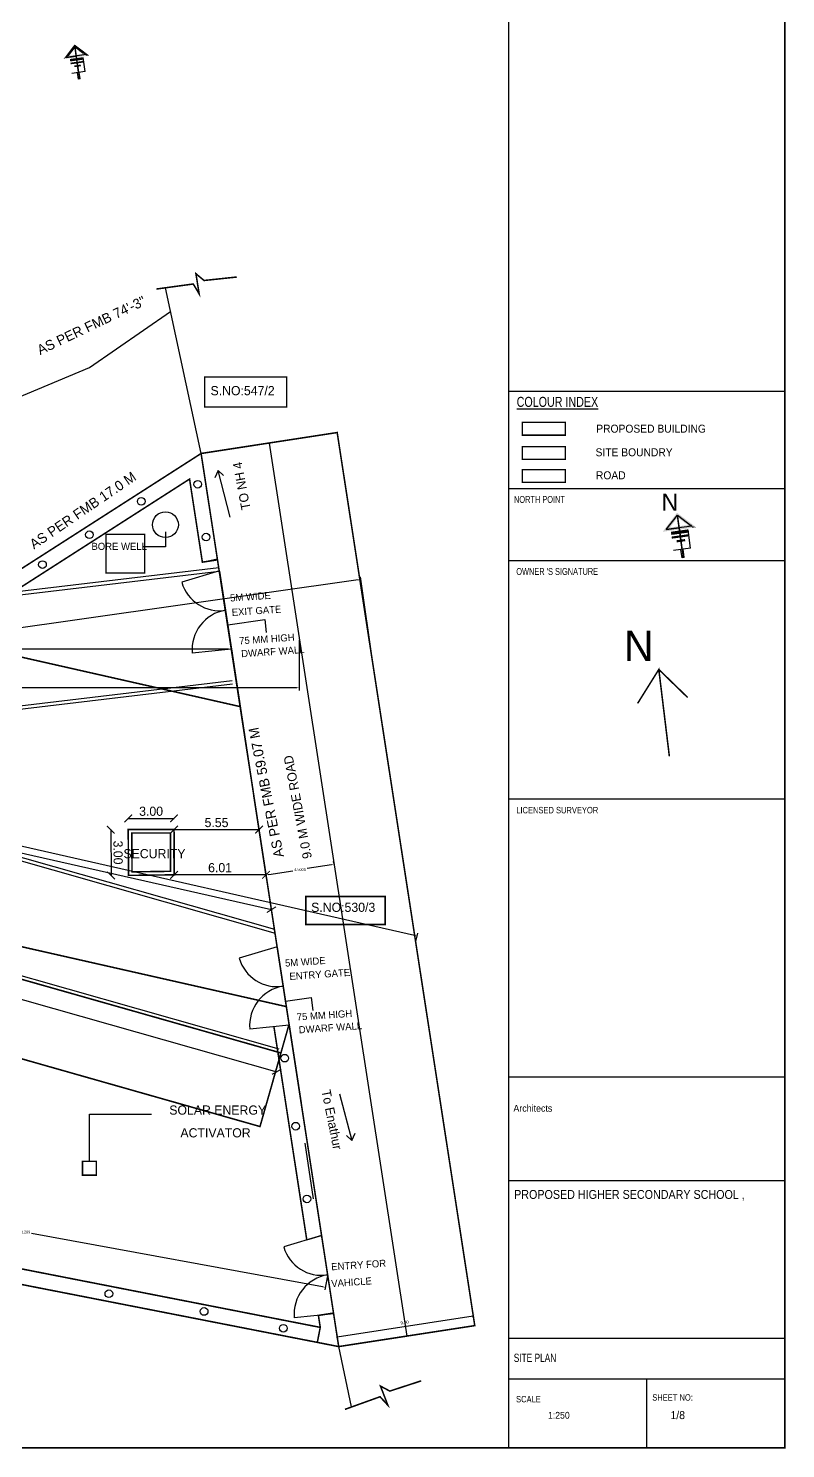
# Model space of a CAD drawing. Header units: metres. Extents: x 6101839 to 6102590, y -6659932 to -6659648.
# Drawn here: x 6101989.4 to 6102038.9, y -6659787.1 to -6659694.3 of the extents above; entities that cross this region are included whole.
import ezdxf
from ezdxf.enums import TextEntityAlignment as Align

# ---------------------------------------------------------------- set-up
doc = ezdxf.new("R2010")
doc.units = ezdxf.units.M
doc.header["$LTSCALE"] = 500
doc.header["$MEASUREMENT"] = 0
doc.layers.get('0').update_dxf_attribs({"linetype": 'CONTINUOUS'})
doc.layers.get('Defpoints').update_dxf_attribs({"linetype": 'CONTINUOUS'})
for name, color, linetype in [('Area', 3, 'CONTINUOUS'), ('Bldg', 44, 'CONTINUOUS'), ('BLK_1_LVL_0_FRONT_SETBACK', 2, 'CONTINUOUS'), ('DIM1', 5, 'CONTINUOUS'), ('ED', 30, 'CONTINUOUS'), ('FMB', 3, 'CONTINUOUS'), ('GUARD_ROOM', 2, 'CONTINUOUS'), ('ID', 3, 'CONTINUOUS'), ('LVL', 1, 'CONTINUOUS'), ('norms', 4, 'CONTINUOUS'), ('OPEN_PARKING', 203, 'CONTINUOUS'), ('PLOT_BOUNDARY', 70, 'CONTINUOUS'), ('ROAD', 10, 'CONTINUOUS'), ('RWH', 130, 'CONTINUOUS'), ('SURRENDER_ROAD_WIDTH', 2, 'CONTINUOUS'), ('TEXT', 4, 'CONTINUOUS'), ('TEXT1', 7, 'CONTINUOUS'), ('TITLE', 7, 'CONTINUOUS'), ('WAL', 1, 'CONTINUOUS'), ('wall', 125, 'CONTINUOUS')]:
    doc.layers.add(name, color=color, linetype=linetype)
doc.layers.add('BLK_1_MAX_HEIGHT_CAL', color=7, linetype='CONTINUOUS', plot=False)
doc.layers.add('SHORTEST_DIST_TO_ROAD', color=6, linetype='CONTINUOUS', plot=False)
for name, color, linetype, lineweight in [('BLK_1_PLANTATION_GREENSTRIP', 81, 'CONTINUOUS', 0), ('DIST_CL_ROAD', 7, 'CONTINUOUS', 0), ('NORTH_DIRECTION', 7, 'CONTINUOUS', 0), ('NOTIFIED_ROAD', 183, 'CONTINUOUS', 13), ('SEGREGATED_TOILET', 1, 'CONTINUOUS', 0), ('WASTE_DISPOSAL', 7, 'CONTINUOUS', 0)]:
    doc.layers.add(name, color=color, linetype=linetype, lineweight=lineweight)
doc.styles.add('A', font='GOTHIC.TTF', dxfattribs={"width": 0.96, "height": 6.5})
doc.styles.add('GD', font='GOTHIC.TTF')
doc.styles.add('J2', font='GOTHIC.TTF', dxfattribs={"height": 4.75})
doc.styles.add('S2', font='GOTHIC.TTF')
doc.styles.add('SCRIPTC', font='GOTHIC.TTF', dxfattribs={"height": 48})
doc.styles.get("Standard").update_dxf_attribs({"font": 'GOTHIC.TTF'})
doc.styles.add('TITLE1', font='GOTHIC.TTF', dxfattribs={"width": 0.75, "height": 0.2})
doc.styles.add('USA TEXT', font='GOTHIC.TTF')
doc.dimstyles.new('1-100-ED', dxfattribs={"dimtxt": 0.2, "dimasz": 0.15, "dimexe": 0.18, "dimexo": 0.0625, "dimgap": 0.15, "dimtad": 1, "dimzin": 0, "dimdsep": 46, "dimtxsty": 'USA TEXT', "dimblk": 'ARCHTICK', "dimcen": 0.1, "dimse1": 1, "dimse2": 1, "dimclrd": 256, "dimclrt": 256, "dimadec": 0, "dimazin": 0, "dimtfac": 1, "dimtofl": 0, "dimtmove": 0, "dimatfit": 3, "dimldrblk": 'ARCHTICK', "dimfxl": 0.18, "dimtolj": 1, "dimtzin": 0, "dimarcsym": 0})
doc.dimstyles.new('Copy of 1-100-ID', dxfattribs={"dimtxt": 0.6, "dimasz": 0.5, "dimexe": 0, "dimexo": 0, "dimgap": 0.15, "dimtad": 1, "dimzin": 3, "dimdsep": 46, "dimtxsty": 'GD', "dimblk": 'ARCHTICK', "dimcen": 0, "dimse1": 1, "dimse2": 1, "dimclrd": 252, "dimclrt": 3, "dimadec": 0, "dimazin": 0, "dimtfac": 1, "dimtix": 1, "dimtmove": 2, "dimatfit": 3, "dimldrblk": 'ARCHTICK', "dimfxl": 0, "dimtolj": 1, "dimtzin": 0, "dimarcsym": 0})
doc.dimstyles.get("Standard").update_dxf_attribs({"dimtxt": 0.18, "dimasz": 0.18, "dimexe": 0.18, "dimexo": 0.0625, "dimgap": 0.09, "dimtad": 0, "dimtih": 1, "dimtoh": 1, "dimdec": 4, "dimzin": 0, "dimdsep": 46, "dimtxsty": 'Standard', "dimcen": 0.09, "dimadec": 0, "dimazin": 0, "dimtfac": 1, "dimtdec": 4, "dimtofl": 0, "dimtmove": 0, "dimatfit": 3, "dimfxl": 1, "dimtolj": 1, "dimtzin": 0, "dimarcsym": 0})
doc.dimstyles.new('STANDARD$0', dxfattribs={"dimtxt": 7, "dimasz": 3, "dimexe": 3, "dimexo": 1, "dimgap": 1.5, "dimtad": 1, "dimdec": 1, "dimzin": 1, "dimdsep": 46, "dimlunit": 4, "dimtxsty": 'Standard', "dimblk": 'OBLIQUE', "dimcen": 0.09375, "dimdle": 1, "dimclrd": 8, "dimclre": 8, "dimclrt": 7, "dimadec": 1, "dimazin": 0, "dimtfac": 1, "dimtdec": 1, "dimtix": 1, "dimtmove": 2, "dimatfit": 3, "dimldrblk": 'ARCHTICK', "dimfxl": 1, "dimfrac": 2, "dimtolj": 1, "dimtzin": 0, "dimarcsym": 0})

# ---------------------------------------------------------------- blocks, each defined once
blk = doc.blocks.new('_ArchTick')
at = {"color": 0, "linetype": 'ByBlock', "const_width": 0.15}
blk.add_lwpolyline([(-0.5, -0.5), (0.5, 0.5)], dxfattribs=at)
blk = doc.blocks.new('*D7')
at = {"layer": 'Defpoints', "color": 0, "transparency": 16777216}
for p in [(6101941.491, -6659742.949), (6102005.939, -6659761.264), (6102005.595, -6659762.474)]:
    blk.add_point(p, dxfattribs=at)
at = {"layer": 'ID', "color": 252, "lineweight": -2, "transparency": 16777216}
blk.add_line((6101941.147, -6659744.159), (6102005.595, -6659762.474), dxfattribs=at)
at = {"layer": 'ID', "color": 252, "lineweight": -2, "transparency": 16777216, "xscale": 0.5, "yscale": 0.5, "zscale": 0.5}
for p, rotation in [((6101941.147, -6659744.159), 164.1357549085642), ((6102005.595, -6659762.474), 344.1357549085642)]:
    blk.add_blockref('_ArchTick', p, dxfattribs=dict(at, rotation=rotation))
at = {"layer": 'ID', "color": 3, "transparency": 16777216, "insert": (6101973.498, -6659752.869), "char_height": 0.6, "attachment_point": 5, "rotation": 344.13575, "style": 'GD'}
blk.add_mtext('\\A1;67.00', dxfattribs=at)
blk = doc.blocks.new('*D8')
at = {"layer": 'Defpoints', "color": 0, "transparency": 16777216}
for p in [(6101998.888, -6659749.597), (6101998.888, -6659749.597), (6102004.896, -6659749.597)]:
    blk.add_point(p, dxfattribs=at)
at = {"layer": 'ID', "color": 252, "lineweight": -2, "transparency": 16777216}
blk.add_line((6102004.896, -6659749.597), (6101998.888, -6659749.597), dxfattribs=at)
at = {"layer": 'ID', "color": 252, "lineweight": -2, "transparency": 16777216, "xscale": 0.5, "yscale": 0.5, "zscale": 0.5, "rotation": 180}
blk.add_blockref('_ArchTick', (6101998.888, -6659749.597), dxfattribs=at)
at = {"layer": 'ID', "color": 252, "lineweight": -2, "transparency": 16777216, "xscale": 0.5, "yscale": 0.5, "zscale": 0.5}
blk.add_blockref('_ArchTick', (6102004.896, -6659749.597), dxfattribs=at)
at = {"layer": 'ID', "color": 3, "transparency": 16777216, "insert": (6102001.892, -6659749.131), "char_height": 0.6, "attachment_point": 5, "style": 'GD'}
blk.add_mtext('\\A1;6.01', dxfattribs=at)
blk = doc.blocks.new('*D9')
at = {"layer": 'Defpoints', "color": 0, "transparency": 16777216}
for p in [(6101998.884, -6659746.632), (6102004.439, -6659746.632), (6102004.439, -6659746.64)]:
    blk.add_point(p, dxfattribs=at)
at = {"layer": 'ID', "color": 252, "lineweight": -2, "transparency": 16777216}
blk.add_line((6101998.884, -6659746.64), (6102004.439, -6659746.64), dxfattribs=at)
at = {"layer": 'ID', "color": 252, "lineweight": -2, "transparency": 16777216, "xscale": 0.5, "yscale": 0.5, "zscale": 0.5, "rotation": 180}
blk.add_blockref('_ArchTick', (6101998.884, -6659746.64), dxfattribs=at)
at = {"layer": 'ID', "color": 252, "lineweight": -2, "transparency": 16777216, "xscale": 0.5, "yscale": 0.5, "zscale": 0.5}
blk.add_blockref('_ArchTick', (6102004.439, -6659746.64), dxfattribs=at)
at = {"layer": 'ID', "color": 3, "transparency": 16777216, "insert": (6102001.662, -6659746.182), "char_height": 0.6, "attachment_point": 5, "style": 'GD'}
blk.add_mtext('\\A1;5.55', dxfattribs=at)
blk = doc.blocks.new('*D10')
at = {"layer": 'Defpoints', "color": 0, "transparency": 16777216}
for p in [(6101995.886, -6659746.635), (6101998.884, -6659745.908), (6101998.884, -6659746.632)]:
    blk.add_point(p, dxfattribs=at)
at = {"layer": 'ID', "color": 252, "lineweight": -2, "transparency": 16777216}
blk.add_line((6101995.886, -6659745.91), (6101998.884, -6659745.908), dxfattribs=at)
at = {"layer": 'ID', "color": 252, "lineweight": -2, "transparency": 16777216, "xscale": 0.5, "yscale": 0.5, "zscale": 0.5}
for p, rotation in [((6101995.886, -6659745.91), 180.0479796660118), ((6101998.884, -6659745.908), 0.04797966601177153)]:
    blk.add_blockref('_ArchTick', p, dxfattribs=dict(at, rotation=rotation))
at = {"layer": 'ID', "color": 3, "transparency": 16777216, "insert": (6101997.384, -6659745.444), "char_height": 0.6, "attachment_point": 5, "rotation": 0.04798, "style": 'GD'}
blk.add_mtext('\\A1;3.00', dxfattribs=at)
blk = doc.blocks.new('*D11')
at = {"layer": 'Defpoints', "color": 0, "transparency": 16777216}
for p in [(6101995.886, -6659746.635), (6101994.769, -6659749.644), (6101995.91, -6659749.635)]:
    blk.add_point(p, dxfattribs=at)
at = {"layer": 'ID', "color": 252, "lineweight": -2, "transparency": 16777216}
blk.add_line((6101994.746, -6659746.644), (6101994.769, -6659749.644), dxfattribs=at)
at = {"layer": 'ID', "color": 252, "lineweight": -2, "transparency": 16777216, "xscale": 0.5, "yscale": 0.5, "zscale": 0.5}
for p, rotation in [((6101994.746, -6659746.644), 90.44514174437424), ((6101994.769, -6659749.644), 270.4451417443742)]:
    blk.add_blockref('_ArchTick', p, dxfattribs=dict(at, rotation=rotation))
at = {"layer": 'ID', "color": 3, "transparency": 16777216, "insert": (6101995.223, -6659748.14), "char_height": 0.6, "attachment_point": 5, "rotation": 270.44514, "style": 'GD'}
blk.add_mtext('\\A1;3.00', dxfattribs=at)
blk = doc.blocks.new('*D17')
at = {"layer": 'Defpoints', "color": 0, "transparency": 16777216}
for p in [(6101949.014, -6659739.151), (6102005.247, -6659751.875), (6102005.247, -6659751.875)]:
    blk.add_point(p, dxfattribs=at)
at = {"layer": 'ID', "color": 252, "lineweight": -2, "transparency": 16777216}
blk.add_line((6101949.014, -6659739.151), (6102005.247, -6659751.875), dxfattribs=at)
at = {"layer": 'ID', "color": 252, "lineweight": -2, "transparency": 16777216, "xscale": 0.5, "yscale": 0.5, "zscale": 0.5}
for p, rotation in [((6101949.014, -6659739.151), 167.2503667695377), ((6102005.247, -6659751.875), 347.2503667695378)]:
    blk.add_blockref('_ArchTick', p, dxfattribs=dict(at, rotation=rotation))
at = {"layer": 'ID', "color": 3, "transparency": 16777216, "insert": (6101977.233, -6659745.059), "char_height": 0.6, "attachment_point": 5, "rotation": 347.25037, "style": 'GD'}
blk.add_mtext('\\A1;57.65', dxfattribs=at)
blk = doc.blocks.new('*D1273')
at = {"layer": 'BLK_1_MAX_HEIGHT_CAL', "color": 0, "lineweight": -2, "transparency": 16777216}
for p, q in [((6101949.028, -6659739.092), (6101949.148, -6659738.562)), ((6101949.284, -6659738.777), (6101981.413, -6659746.046)), ((6102014.6, -6659753.554), (6101982.472, -6659746.285)), ((6102014.695, -6659753.948), (6102014.815, -6659753.418))]:
    blk.add_line(p, q, dxfattribs=at)
at = {"layer": 'BLK_1_MAX_HEIGHT_CAL', "color": 0, "transparency": 16777216}
for points in [[(6101949.291, -6659738.748), (6101949.277, -6659738.806), (6101949.109, -6659738.737)], [(6102014.607, -6659753.525), (6102014.594, -6659753.583), (6102014.776, -6659753.594)]]:
    blk.add_solid(points, dxfattribs=at)
at = {"layer": 'Defpoints', "color": 0, "transparency": 16777216}
for p in [(6101949.014, -6659739.153), (6102014.682, -6659754.009), (6102014.776, -6659753.594)]:
    blk.add_point(p, dxfattribs=at)
at = {"layer": 'BLK_1_MAX_HEIGHT_CAL', "color": 0, "transparency": 16777216, "insert": (6101981.942, -6659746.166), "char_height": 0.18, "attachment_point": 5}
blk.add_mtext('\\A1;67.3267', dxfattribs=at)
blk = doc.blocks.new('*D1360')
at = {"layer": 'Defpoints', "color": 0, "transparency": 16777216}
for p in [(6102018.444, -6659778.434), (6102018.542, -6659779.071), (6102009.647, -6659780.441)]:
    blk.add_point(p, dxfattribs=at)
at = {"layer": 'SURRENDER_ROAD_WIDTH', "lineweight": -2, "transparency": 16777216}
blk.add_line((6102009.549, -6659779.804), (6102018.444, -6659778.434), dxfattribs=at)
at = {"layer": 'SURRENDER_ROAD_WIDTH', "lineweight": -2, "transparency": 16777216, "xscale": 0.15, "yscale": 0.15, "zscale": 0.15}
for p, rotation in [((6102018.444, -6659778.434), 8.756268628964145), ((6102009.549, -6659779.804), 188.7562686289642)]:
    blk.add_blockref('_ArchTick', p, dxfattribs=dict(at, rotation=rotation))
at = {"layer": 'SURRENDER_ROAD_WIDTH', "transparency": 16777216, "insert": (6102013.957, -6659778.867), "char_height": 0.2, "attachment_point": 5, "rotation": 8.75627, "style": 'USA TEXT'}
blk.add_mtext('\\A1;9.00', dxfattribs=at)
blk = doc.blocks.new('*D1370')
at = {"layer": 'Defpoints', "color": 0, "linetype": 'Continuous', "transparency": 16777216}
for p in [(6102004.896, -6659749.597), (6102009.343, -6659748.912), (6102009.343, -6659748.912)]:
    blk.add_point(p, dxfattribs=at)
at = {"layer": 'NOTIFIED_ROAD', "color": 0, "linetype": 'Continuous', "lineweight": -2, "transparency": 16777216}
for p, q in [((6102004.886, -6659749.535), (6102004.868, -6659749.419)), ((6102005.074, -6659749.569), (6102006.655, -6659749.326)), ((6102009.166, -6659748.939), (6102007.584, -6659749.182)), ((6102009.334, -6659748.85), (6102009.316, -6659748.734))]:
    blk.add_line(p, q, dxfattribs=at)
at = {"layer": 'NOTIFIED_ROAD', "color": 0, "linetype": 'Continuous', "transparency": 16777216}
for points in [[(6102005.069, -6659749.54), (6102005.078, -6659749.599), (6102004.896, -6659749.597)], [(6102009.161, -6659748.909), (6102009.17, -6659748.969), (6102009.343, -6659748.912)]]:
    blk.add_solid(points, dxfattribs=at)
at = {"layer": 'NOTIFIED_ROAD', "color": 0, "linetype": 'Continuous', "transparency": 16777216, "insert": (6102007.12, -6659749.254), "char_height": 0.18, "attachment_point": 5}
blk.add_mtext('\\A1;4.5000', dxfattribs=at)
blk = doc.blocks.new('*D1375')
at = {"layer": 'Defpoints', "color": 0, "transparency": 16777216}
for p in [(6101969.364, -6659769.001), (6101969.301, -6659769.342), (6102008.925, -6659775.752)]:
    blk.add_point(p, dxfattribs=at)
at = {"layer": 'SEGREGATED_TOILET', "color": 0, "lineweight": -2, "transparency": 16777216}
for p, q in [((6101969.352, -6659769.063), (6101969.269, -6659769.519)), ((6101969.478, -6659769.374), (6101988.508, -6659772.855)), ((6102008.599, -6659776.53), (6101989.569, -6659773.049)), ((6102008.913, -6659775.813), (6102008.744, -6659776.74))]:
    blk.add_line(p, q, dxfattribs=at)
at = {"layer": 'SEGREGATED_TOILET', "color": 0, "transparency": 16777216}
for points in [[(6101969.484, -6659769.344), (6101969.473, -6659769.404), (6101969.301, -6659769.342)], [(6102008.605, -6659776.501), (6102008.594, -6659776.56), (6102008.776, -6659776.563)]]:
    blk.add_solid(points, dxfattribs=at)
at = {"layer": 'SEGREGATED_TOILET', "color": 0, "transparency": 16777216, "insert": (6101989.039, -6659772.952), "char_height": 0.18, "attachment_point": 5}
blk.add_mtext('\\A1;40.1299', dxfattribs=at)
blk = doc.blocks.new('*D1387')
at = {"layer": 'Defpoints', "color": 0, "transparency": 16777216}
for p in [(6102007.073, -6659734.169), (6101949.788, -6659735.74), (6102007.073, -6659737.37)]:
    blk.add_point(p, dxfattribs=at)
at = {"layer": 'DIST_CL_ROAD', "color": 0, "lineweight": -2, "transparency": 16777216}
for p, q in [((6102007.073, -6659734.232), (6102007.073, -6659737.55)), ((6101949.788, -6659735.802), (6101949.788, -6659737.55)), ((6101949.968, -6659737.37), (6101977.898, -6659737.37)), ((6102006.893, -6659737.37), (6101978.963, -6659737.37))]:
    blk.add_line(p, q, dxfattribs=at)
at = {"layer": 'DIST_CL_ROAD', "color": 0, "transparency": 16777216}
for points in [[(6101949.968, -6659737.34), (6101949.968, -6659737.4), (6101949.788, -6659737.37)], [(6102006.893, -6659737.34), (6102006.893, -6659737.4), (6102007.073, -6659737.37)]]:
    blk.add_solid(points, dxfattribs=at)
at = {"layer": 'DIST_CL_ROAD', "color": 0, "transparency": 16777216, "insert": (6101978.431, -6659737.37), "char_height": 0.18, "attachment_point": 5}
blk.add_mtext('\\A1;57.2844', dxfattribs=at)
blk = doc.blocks.new('*D1388')
at = {"layer": 'Defpoints', "color": 0, "transparency": 16777216}
for p in [(6102002.625, -6659734.853), (6102002.625, -6659734.853), (6101949.788, -6659735.92)]:
    blk.add_point(p, dxfattribs=at)
at = {"layer": 'NOTIFIED_ROAD', "color": 0, "lineweight": -2, "transparency": 16777216}
for p, q in [((6101949.788, -6659735.857), (6101949.788, -6659734.673)), ((6102002.625, -6659734.791), (6102002.625, -6659734.673)), ((6101949.968, -6659734.853), (6101975.676, -6659734.853)), ((6102002.445, -6659734.853), (6101976.737, -6659734.853))]:
    blk.add_line(p, q, dxfattribs=at)
at = {"layer": 'NOTIFIED_ROAD', "color": 0, "transparency": 16777216}
for points in [[(6101949.968, -6659734.823), (6101949.968, -6659734.883), (6101949.788, -6659734.853)], [(6102002.445, -6659734.823), (6102002.445, -6659734.883), (6102002.625, -6659734.853)]]:
    blk.add_solid(points, dxfattribs=at)
at = {"layer": 'NOTIFIED_ROAD', "color": 0, "transparency": 16777216, "insert": (6101976.207, -6659734.853), "char_height": 0.18, "attachment_point": 5}
blk.add_mtext('\\A1;52.8366', dxfattribs=at)
blk = doc.blocks.new('*D1389')
at = {"layer": 'Defpoints', "color": 0, "transparency": 16777216}
for p in [(6102011.098, -6659730.296), (6101949.788, -6659735.74), (6102011.877, -6659735.802)]:
    blk.add_point(p, dxfattribs=at)
at = {"layer": 'SHORTEST_DIST_TO_ROAD', "color": 0, "lineweight": -2, "transparency": 16777216}
for p, q in [((6102010.919, -6659730.322), (6101981.195, -6659734.531)), ((6102011.869, -6659735.741), (6102011.072, -6659730.118)), ((6101950.416, -6659738.89), (6101980.141, -6659734.681)), ((6101949.797, -6659735.802), (6101950.263, -6659739.094))]:
    blk.add_line(p, q, dxfattribs=at)
at = {"layer": 'SHORTEST_DIST_TO_ROAD', "color": 0, "transparency": 16777216}
for points in [[(6102010.915, -6659730.292), (6102010.924, -6659730.351), (6102011.098, -6659730.296)], [(6101950.412, -6659738.861), (6101950.421, -6659738.92), (6101950.238, -6659738.916)]]:
    blk.add_solid(points, dxfattribs=at)
at = {"layer": 'SHORTEST_DIST_TO_ROAD', "color": 0, "transparency": 16777216, "insert": (6101980.668, -6659734.606), "char_height": 0.18, "attachment_point": 5}
blk.add_mtext('\\A1;61.4666', dxfattribs=at)

msp = doc.modelspace()

# ---------------------------------------------------------------- linework, layer by layer
at = {"linetype": 'ByBlock'}
for p, q in [((6101991.84222, -6659696.15346), (6101992.39839, -6659695.41951)), ((6101992.39839, -6659695.41951), (6101993.13233, -6659695.97568)), ((6101993.13233, -6659695.97568), (6101991.84222, -6659696.15346)), ((6101991.84222, -6659696.15346), (6101992.48728, -6659696.06457)), ((6101992.48728, -6659696.06457), (6101992.69468, -6659697.5697)), ((6102031.06042, -6659727.03012), (6102031.78344, -6659726.07599)), ((6102031.78344, -6659726.07599), (6102032.73756, -6659726.79901)), ((6102032.73756, -6659726.79901), (6102031.06042, -6659727.03012)), ((6102031.06042, -6659727.03012), (6102031.89899, -6659726.91456)), ((6102031.89899, -6659726.91456), (6102032.16862, -6659728.87123))]:
    msp.add_line(p, q, dxfattribs=at)
at = {"color": 1, "linetype": 'ByBlock'}
for p, q in [((6101993.06546, -6659697.0804), (6101992.9385, -6659696.15909)), ((6101993.06546, -6659697.0804), (6101992.20539, -6659697.19892)), ((6101992.64093, -6659697.5771), (6101992.58167, -6659697.14707)), ((6101992.74844, -6659697.56229), (6101992.64093, -6659697.5771)), ((6101992.74844, -6659697.56229), (6101992.68918, -6659697.13225)), ((6102032.65063, -6659728.23514), (6102032.48559, -6659727.03744)), ((6102032.65063, -6659728.23514), (6102031.53254, -6659728.38922)), ((6102032.09874, -6659728.88086), (6102032.0217, -6659728.32181)), ((6102032.2385, -6659728.8616), (6102032.09874, -6659728.88086)), ((6102032.2385, -6659728.8616), (6102032.16147, -6659728.30255))]:
    msp.add_line(p, q, dxfattribs=at)
at = {"const_width": 0.1}
for points in [[(6101992.63542, -6659697.13966), (6101992.39856, -6659695.42079)], [(6102032.09159, -6659728.31218), (6102031.78367, -6659726.07765)]]:
    msp.add_lwpolyline(points, dxfattribs=at)
for points in [[(6101991.65867, -6659696.26091), (6101992.02577, -6659696.046), (6101992.38267, -6659695.30548), (6101992.4141, -6659695.53354)], [(6101992.38267, -6659695.30548), (6101992.4141, -6659695.53354), (6101993.33811, -6659696.02949), (6101992.92656, -6659695.92187)], [(6101993.14344, -6659696.05631), (6101993.12122, -6659695.89505), (6101991.65867, -6659696.26091), (6101992.02577, -6659696.046)], [(6101992.95805, -6659696.30096), (6101992.93583, -6659696.1397), (6101992.09798, -6659696.41948), (6101992.07576, -6659696.25821)], [(6101992.09798, -6659696.41948), (6101992.07576, -6659696.25821), (6101992.09798, -6659696.41948), (6101992.07576, -6659696.25821)], [(6101992.98398, -6659696.4891), (6101992.96917, -6659696.38159), (6101992.12391, -6659696.60762), (6101992.10909, -6659696.50011)], [(6101992.12391, -6659696.60762), (6101992.10909, -6659696.50011), (6101992.12391, -6659696.60762), (6101992.10909, -6659696.50011)], [(6101992.79859, -6659696.73375), (6101992.78378, -6659696.62624), (6101992.36855, -6659696.79301), (6101992.35374, -6659696.6855)], [(6101993.33811, -6659696.02949), (6101992.92656, -6659695.92187), (6101993.14344, -6659696.05631), (6101993.12122, -6659695.89505)], [(6101992.36855, -6659696.79301), (6101992.35374, -6659696.6855), (6101992.36855, -6659696.79301), (6101992.35374, -6659696.6855)], [(6102030.8218, -6659727.16981), (6102031.29904, -6659726.89042), (6102031.76301, -6659725.92775), (6102031.80387, -6659726.22423)], [(6102031.76301, -6659725.92775), (6102031.80387, -6659726.22423), (6102033.00507, -6659726.86896), (6102032.47006, -6659726.72906)], [(6102032.75201, -6659726.90383), (6102032.72312, -6659726.69419), (6102030.8218, -6659727.16981), (6102031.29904, -6659726.89042)], [(6102032.511, -6659727.22187), (6102032.48211, -6659727.01223), (6102031.39291, -6659727.37595), (6102031.36402, -6659727.1663)], [(6102031.39291, -6659727.37595), (6102031.36402, -6659727.1663), (6102031.39291, -6659727.37595), (6102031.36402, -6659727.1663)], [(6102033.00507, -6659726.86896), (6102032.47006, -6659726.72906), (6102032.75201, -6659726.90383), (6102032.72312, -6659726.69419)], [(6102032.54471, -6659727.46645), (6102032.52545, -6659727.32669), (6102031.42661, -6659727.62053), (6102031.40735, -6659727.48077)], [(6102031.42661, -6659727.62053), (6102031.40735, -6659727.48077), (6102031.42661, -6659727.62053), (6102031.40735, -6659727.48077)], [(6102032.3037, -6659727.7845), (6102032.28444, -6659727.64473), (6102031.74465, -6659727.86153), (6102031.72539, -6659727.72177)], [(6102031.74465, -6659727.86153), (6102031.72539, -6659727.72177), (6102031.74465, -6659727.86153), (6102031.72539, -6659727.72177)]]:
    msp.add_trace(points)
at = {"color": 1}
for points in [[(6101992.20539, -6659697.19892), (6101992.08687, -6659696.33885), (6101992.20539, -6659697.19892), (6101992.08687, -6659696.33885)], [(6102031.53254, -6659728.38922), (6102031.37846, -6659727.27112), (6102031.53254, -6659728.38922), (6102031.37846, -6659727.27112)]]:
    msp.add_trace(points, dxfattribs=at)
at = {"layer": 'Area', "linetype": 'ByBlock'}
for p, q in [((6101998.31835, -6659727.16965), (6101998.31835, -6659728.14297)), ((6101998.31835, -6659728.14297), (6101996.83777, -6659728.14297)), ((6101993.35589, -6659768.32804), (6101993.35589, -6659765.24003)), ((6101993.35589, -6659765.24003), (6101997.41672, -6659765.24003))]:
    msp.add_line(p, q, dxfattribs=at)
at = {"layer": 'Bldg', "color": 251, "linetype": 'ByBlock'}
for p, q in [((6102001.80499, -6659729.52927), (6101949.7869, -6659735.7374)), ((6102001.83224, -6659729.75765), (6101949.81415, -6659735.96578)), ((6102002.68548, -6659736.90691), (6101968.71061, -6659740.96167)), ((6102002.71273, -6659737.13529), (6101968.73786, -6659741.19005)), ((6101941.49062, -6659742.94927), (6102005.66946, -6659761.18784)), ((6101941.54146, -6659742.72461), (6102005.73233, -6659760.9666)), ((6101968.55575, -6659742.91653), (6102005.48337, -6659753.41076)), ((6101968.61862, -6659742.69529), (6102005.44486, -6659753.16071))]:
    msp.add_line(p, q, dxfattribs=at)
at = {"layer": 'BLK_1_LVL_0_FRONT_SETBACK', "const_width": 0.1}
msp.add_lwpolyline([(6101949.01448, -6659739.15311), (6101949.7869, -6659735.7394), (6101946.86086, -6659735.07733), (6101948.84836, -6659726.30059), (6102003.20183, -6659738.59809), (6102006.22317, -6659758.21379), (6101941.3585, -6659743.5316), (6101942.01291, -6659740.64359), (6101945.42637, -6659741.41706), (6101946.08845, -6659738.49103)], close=True, dxfattribs=at)
at = {"layer": 'BLK_1_PLANTATION_GREENSTRIP', "const_width": 0.1}
msp.add_lwpolyline([(6101917.39945, -6659762.37296), (6101918.03959, -6659761.47934), (6102008.44161, -6659779.18568), (6102008.2494, -6659780.16703)], close=True, dxfattribs=at)
at = {"layer": 'DIM1', "const_width": 0.1}
for points in [[(6102021.65331, -6659720.01786), (6102024.46619, -6659720.01786), (6102024.46619, -6659720.84924), (6102021.65331, -6659720.84924)], [(6102021.65331, -6659721.60145), (6102024.46619, -6659721.60145), (6102024.46619, -6659722.43283), (6102021.65331, -6659722.43283)], [(6102021.65331, -6659723.10586), (6102024.46619, -6659723.10586), (6102024.46619, -6659723.93724), (6102021.65331, -6659723.93724)]]:
    msp.add_lwpolyline(points, close=True, dxfattribs=at)
at = {"layer": 'ED', "linetype": 'ByBlock'}
for p, q in [((6102007.56036, -6659773.46431), (6102008.52667, -6659773.16897)), ((6102009.31715, -6659778.30105), (6102008.32101, -6659778.40271))]:
    msp.add_line(p, q, dxfattribs=at)
at = {"layer": 'ED', "const_width": 0.1}
for points in [[(6102000.73568, -6659729.15584), (6102000.7152, -6659729.02288), (6101999.89882, -6659723.72264), (6101986.54891, -6659732.28484), (6101978.86847, -6659730.84025), (6101964.54836, -6659720.72462), (6101945.81379, -6659699.68072), (6101922.80149, -6659685.06762), (6101915.25162, -6659674.28282)], [(6101940.12379, -6659747.75881), (6101941.49062, -6659742.94927), (6102005.86687, -6659761.24394), (6102004.50286, -6659766.05429), (6101940.12379, -6659747.75881)], [(6102007.56036, -6659773.46431), (6102007.54356, -6659773.35518), (6102005.41424, -6659759.53082)], [(6101902.52391, -6659781.42184), (6101916.96084, -6659761.26806), (6101963.71529, -6659770.42548), (6102008.44161, -6659779.18568), (6102008.32101, -6659778.40271)]]:
    msp.add_lwpolyline(points, dxfattribs=at)
at = {"layer": 'FMB', "linetype": 'ByBlock'}
msp.add_line((6102004.88593, -6659749.53193), (6102004.10069, -6659744.43382), dxfattribs=at)
at = {"layer": 'FMB', "const_width": 0.1}
for points in [[(6102001.8352, -6659729.72542), (6102000.65311, -6659722.05086), (6101986.34339, -6659731.22865), (6101979.26746, -6659729.89776), (6101965.21899, -6659719.97402), (6101946.46779, -6659698.91144), (6101923.50616, -6659684.33051), (6101915.93612, -6659673.51689), (6101898.3709, -6659663.95326), (6101880.30969, -6659661.70982), (6101878.39445, -6659678.19896), (6101843.86031, -6659676.12777), (6101844.51945, -6659753.52496), (6101858.73444, -6659751.39092), (6101868.16145, -6659755.28596), (6101889.23745, -6659753.63396), (6101886.07793, -6659773.78781), (6101888.47005, -6659779.50775), (6101902.95735, -6659782.53396), (6101917.39945, -6659762.37296), (6102009.64671, -6659780.44071), (6102001.8352, -6659729.72542)], [(6102004.10069, -6659744.43382), (6102002.64808, -6659734.85065)], [(6102008.5319, -6659773.20294), (6102004.88593, -6659749.53193)]]:
    msp.add_lwpolyline(points, dxfattribs=at)
at = {"layer": 'GUARD_ROOM', "const_width": 0.1}
msp.add_lwpolyline([(6101995.90968, -6659749.6349), (6101995.88638, -6659746.63499), (6101998.88437, -6659746.6396), (6101998.90735, -6659749.59641)], close=True, dxfattribs=at)
at = {"layer": 'ID', "linetype": 'ByBlock', "ltscale": 5}
for p, q in [((6102000.65311, -6659722.05086), (6101998.32884, -6659711.21724)), ((6102010.49361, -6659784.38818), (6102009.64671, -6659780.44071))]:
    msp.add_line(p, q, dxfattribs=at)
at = {"layer": 'ID', "linetype": 'ByBlock'}
for p, q in [((6102001.76443, -6659723.16421), (6102001.53975, -6659723.63337)), ((6102002.5469, -6659726.22033), (6102001.76443, -6659723.16421)), ((6102001.76443, -6659723.16421), (6102002.11653, -6659723.49642)), ((6102000.73568, -6659729.15584), (6102001.71344, -6659728.93493)), ((6102002.4026, -6659733.25692), (6102004.81366, -6659732.91273)), ((6102004.81366, -6659732.91273), (6102004.91173, -6659733.76125)), ((6102006.16675, -6659757.84747), (6102007.85223, -6659757.62163)), ((6102007.85223, -6659757.62163), (6102007.9503, -6659758.47016)), ((6102009.6973, -6659763.91249), (6102010.50358, -6659766.96241)), ((6102010.50358, -6659766.96241), (6102010.14891, -6659766.63296)), ((6102010.50358, -6659766.96241), (6102010.72459, -6659766.49152))]:
    msp.add_line(p, q, dxfattribs=at)
at = {"layer": 'ID', "const_width": 0.1}
for points in [[(6102000.8845, -6659719.0085), (6102006.2425, -6659719.0085), (6102006.2425, -6659717.048), (6102000.8845, -6659717.048)], [(6102007.497, -6659752.8425), (6102012.679, -6659752.8425), (6102012.679, -6659751.009), (6102007.497, -6659751.009)]]:
    msp.add_lwpolyline(points, close=True, dxfattribs=at)
at = {"layer": 'ID'}
for centre in [(6102000.43537, -6659724.05946), (6101996.74263, -6659725.1812), (6101993.3543, -6659727.36647), (6102000.97973, -6659727.51523), (6101990.28442, -6659729.31366), (6102006.1203, -6659761.58487), (6102006.84172, -6659766.03171), (6102007.56783, -6659770.78271), (6101994.62212, -6659776.98482), (6102000.85206, -6659778.14615), (6102006.02957, -6659779.2425)]:
    msp.add_circle(centre, 0.25, dxfattribs=at)
at = {"layer": 'LVL', "linetype": 'ByBlock', "ltscale": 6}
for p, q in [((6101993.34847, -6659716.42432), (6101998.66229, -6659712.77145)), ((6101988.62432, -6659718.42238), (6101993.34847, -6659716.42432))]:
    msp.add_line(p, q, dxfattribs=at)
at = {"layer": 'LVL', "linetype": 'ByBlock', "ltscale": 3}
msp.add_line((6102007.43384, -6659767.13581), (6102007.98295, -6659770.78685), dxfattribs=at)
at = {"layer": 'LVL', "ltscale": 3, "const_width": 0.1}
for points in [[(6102002.98913, -6659710.51299), (6102000.84415, -6659710.74069), (6102000.31322, -6659710.29322), (6102000.52644, -6659711.61872), (6102000.14037, -6659710.9693), (6101997.72603, -6659711.29975)], [(6102015.04005, -6659782.68178), (6102012.98932, -6659783.35056), (6102012.37695, -6659783.02329), (6102012.86115, -6659784.27547), (6102012.34846, -6659783.72053), (6102010.05563, -6659784.54583)]]:
    msp.add_lwpolyline(points, dxfattribs=at)
at = {"layer": 'norms', "color": 6, "linetype": 'ByBlock'}
msp.add_line((6102009.64671, -6659780.44071), (6102018.54181, -6659779.07063), dxfattribs=at)
at = {"layer": 'norms', "const_width": 0.1}
msp.add_lwpolyline([(6102004.50286, -6659766.05429), (6102005.86687, -6659761.24394), (6101941.49062, -6659742.94927), (6101940.12379, -6659747.75881)], close=True, dxfattribs=at)
at = {"layer": 'NORTH_DIRECTION', "const_width": 0.1}
for points in [[(6102031.26104, -6659741.84517), (6102031.26104, -6659741.84517), (6102030.57226, -6659736.17072), (6102029.18803, -6659738.38909)], [(6102032.46239, -6659738.00845), (6102032.46239, -6659738.00845), (6102030.57226, -6659736.17072)]]:
    msp.add_lwpolyline(points, dxfattribs=at)
at = {"layer": 'NOTIFIED_ROAD', "color": 1, "linetype": 'ByBlock'}
msp.add_line((6102005.10066, -6659721.36582), (6102014.09426, -6659779.75567), dxfattribs=at)
at = {"layer": 'NOTIFIED_ROAD', "color": 1, "const_width": 0.1}
msp.add_lwpolyline([(6102010.7303, -6659728.35533), (6102009.54822, -6659720.68077), (6102000.65311, -6659722.05086), (6102001.8352, -6659729.72542), (6102009.64671, -6659780.44071), (6102018.54181, -6659779.07063)], close=True, dxfattribs=at)
at = {"layer": 'OPEN_PARKING', "linetype": 'Continuous', "const_width": 0.1}
msp.add_lwpolyline([(6101940.12379, -6659747.75881), (6102004.50286, -6659766.05429), (6102006.40167, -6659759.37267), (6102000.65311, -6659722.05086), (6101986.34339, -6659731.22865), (6101979.26746, -6659729.89776), (6101965.21899, -6659719.97402), (6101961.12168, -6659715.37165), (6101948.84836, -6659726.30059), (6101946.86086, -6659735.07733), (6101949.78111, -6659735.73809), (6101949.015, -6659739.15077), (6101946.08897, -6659738.4887), (6101945.42637, -6659741.41706), (6101942.01748, -6659740.6234)], close=True, dxfattribs=at)
at = {"layer": 'PLOT_BOUNDARY', "linetype": 'ByBlock', "const_width": 0.1}
msp.add_lwpolyline([(6102001.8352, -6659729.72542), (6102000.65311, -6659722.05086), (6101986.34339, -6659731.22865), (6101979.26746, -6659729.89776), (6101965.21899, -6659719.97402), (6101946.46779, -6659698.91144), (6101923.50616, -6659684.33051), (6101915.93612, -6659673.51689), (6101898.3709, -6659663.95326), (6101880.30969, -6659661.70982), (6101878.39445, -6659678.19896), (6101843.86031, -6659676.12777), (6101844.51945, -6659753.52496), (6101858.73444, -6659751.39092), (6101868.16145, -6659755.28596), (6101889.23745, -6659753.63396), (6101886.07793, -6659773.78781), (6101888.47005, -6659779.50775), (6101902.95735, -6659782.53396), (6101917.39945, -6659762.37296), (6102009.64671, -6659780.44071)], close=True, dxfattribs=at)
at = {"layer": 'ROAD', "linetype": 'ByBlock'}
for p, q in [((6102001.8576, -6659729.71857), (6101999.38661, -6659730.47378)), ((6102001.86283, -6659729.75254), (6102002.64808, -6659734.85065)), ((6102002.64808, -6659734.85065), (6102000.07761, -6659735.11296)), ((6102005.61989, -6659754.29708), (6102003.14891, -6659755.0523)), ((6102005.62513, -6659754.33105), (6102006.41037, -6659759.42916)), ((6102006.41037, -6659759.42916), (6102003.8399, -6659759.69148)), ((6102006.40537, -6659759.39671), (6102007.19062, -6659764.49482)), ((6102008.52667, -6659773.16897), (6102006.05568, -6659773.92419)), ((6102008.5319, -6659773.20294), (6102009.31715, -6659778.30105)), ((6102009.31715, -6659778.30105), (6102006.74668, -6659778.56337))]:
    msp.add_line(p, q, dxfattribs=at)
at = {"layer": 'ROAD'}
for centre, radius, start, end in [((6102001.86283, -6659729.75254), 2.57912, 196.2391485, 278.7562519), ((6102002.65189, -6659734.85793), 2.58689, 98.8153739, 185.6578635), ((6102005.62513, -6659754.33105), 2.57912, 196.2391485, 278.7562519), ((6102006.41419, -6659759.43644), 2.58689, 98.8153739, 185.6578635), ((6102008.5319, -6659773.20294), 2.57912, 196.2391485, 278.7562519), ((6102009.32097, -6659778.30833), 2.58689, 98.8153739, 185.6578635)]:
    msp.add_arc(centre, radius, start, end, dxfattribs=at)
at = {"layer": 'RWH', "const_width": 0.1}
for points in [[(6101915.25162, -6659674.28282), (6101922.80149, -6659685.06762), (6101945.81379, -6659699.68072), (6101964.54836, -6659720.72462), (6101978.86847, -6659730.84025), (6101986.54891, -6659732.28484), (6101999.89882, -6659723.72264), (6102000.7152, -6659729.02288), (6102000.73568, -6659729.15584), (6102001.72402, -6659729.0036), (6102000.65311, -6659722.05086), (6101986.34339, -6659731.22865), (6101979.26746, -6659729.89776), (6101965.21899, -6659719.97402), (6101946.46779, -6659698.91144), (6101923.50616, -6659684.33051), (6101915.93612, -6659673.51689), (6101898.3709, -6659663.95326)], [(6101902.95735, -6659782.53396), (6101917.39945, -6659762.37296), (6102009.64671, -6659780.44071), (6102009.30936, -6659778.25048), (6102008.32101, -6659778.40271), (6102008.44161, -6659779.18568), (6101963.71529, -6659770.42548), (6101916.96084, -6659761.26806), (6101902.52391, -6659781.42184)]]:
    msp.add_lwpolyline(points, dxfattribs=at)
at = {"layer": 'SURRENDER_ROAD_WIDTH', "linetype": 'ByBlock'}
msp.add_line((6102005.10066, -6659721.36582), (6102014.09426, -6659779.75567), dxfattribs=at)
at = {"layer": 'SURRENDER_ROAD_WIDTH', "const_width": 0.1}
msp.add_lwpolyline([(6102010.7303, -6659728.35533), (6102009.54822, -6659720.68077), (6102000.65311, -6659722.05086), (6102001.8352, -6659729.72542), (6102009.64671, -6659780.44071), (6102018.54181, -6659779.07063)], close=True, dxfattribs=at)
at = {"layer": 'TITLE', "color": 6, "linetype": 'ByBlock'}
msp.add_line((6102020.75143, -6659647.59697), (6102020.75143, -6659787.0605), dxfattribs=at)
at = {"layer": 'TITLE', "color": 1, "linetype": 'ByBlock'}
for p, q in [((6102020.75143, -6659717.97646), (6102038.81, -6659717.97646)), ((6102020.75143, -6659717.97646), (6102038.81, -6659717.97646)), ((6102020.75143, -6659724.33931), (6102038.81, -6659724.33931)), ((6102020.75143, -6659729.04037), (6102038.81, -6659729.04037)), ((6102020.75143, -6659744.62896), (6102038.81, -6659744.62896)), ((6102020.75143, -6659762.80473), (6102038.81, -6659762.80473)), ((6102020.75143, -6659769.57669), (6102038.81, -6659769.57669))]:
    msp.add_line(p, q, dxfattribs=at)
at = {"layer": 'TITLE', "color": 9, "linetype": 'ByBlock'}
for p, q in [((6102020.75143, -6659779.88343), (6102038.81, -6659779.88343)), ((6102020.75143, -6659782.54586), (6102038.81, -6659782.54586)), ((6102029.78072, -6659787.0605), (6102029.78072, -6659782.54586))]:
    msp.add_line(p, q, dxfattribs=at)
at = {"layer": 'TITLE', "const_width": 0.1}
msp.add_lwpolyline([(6101992.90589, -6659769.22804), (6101993.80589, -6659769.22804), (6101993.80589, -6659768.32804), (6101992.90589, -6659768.32804)], close=True, dxfattribs=at)
at = {"layer": 'TITLE'}
msp.add_circle((6101998.32194, -6659726.70608), 0.84333, dxfattribs=at)
at = {"layer": 'WAL', "linetype": 'Continuous', "ltscale": 0.25, "const_width": 0.1}
msp.add_lwpolyline([(6101840.4195, -6659647.59697), (6101840.4195, -6659787.0605), (6102038.81, -6659787.0605), (6102038.81, -6659647.59697)], close=True, dxfattribs=at)
at = {"layer": 'wall', "const_width": 0.1}
for points in [[(6101995.88638, -6659746.63499), (6101995.90968, -6659749.6349), (6101998.88838, -6659749.59656), (6101998.88437, -6659746.63248)], [(6101996.11817, -6659746.86499), (6101996.13789, -6659749.40312), (6101998.65838, -6659749.36834), (6101998.65437, -6659746.86248)]]:
    msp.add_lwpolyline(points, close=True, dxfattribs=at)
at = {"layer": 'WASTE_DISPOSAL', "color": 2, "const_width": 0.1}
msp.add_lwpolyline([(6101994.43271, -6659729.86379), (6101996.96271, -6659729.86379), (6101996.96271, -6659727.33379), (6101994.43271, -6659727.33379)], close=True, dxfattribs=at)

# ---------------------------------------------------------------- texts
at = {"style": 'SCRIPTC'}
msp.add_text('N', height=1.12866, dxfattribs=at).set_placement((6102031.29699, -6659725.79659), align=Align.CENTER)
at = {"layer": 'NORTH_DIRECTION', "insert": (6102028.29625, -6659733.62701), "char_height": 2, "attachment_point": 1, "style": 'USA TEXT'}
msp.add_mtext_dynamic_manual_height_columns('N', width=1.1850696, gutter_width=30, heights=[2.65126], dxfattribs=at)
at = {"layer": 'TEXT', "color": 7, "style": 'S2'}
for s, height, rotation, p in [('AS PER FMB 74\'-3"', 0.65, 25.4104944, (6101990.12916, -6659715.61904)), ('AS PER FMB 17.0 M', 0.65, 34.2718068, (6101989.72853, -6659728.33393)), ('5M WIDE ', 0.465, 3.8724643, (6102002.56449, -6659731.73308)), ('EXIT GATE', 0.465, 3.8724643, (6102002.67007, -6659732.67202)), ('75 MM HIGH ', 0.465, 3.8724643, (6102003.15782, -6659734.53663)), ('DWARF WALL', 0.465, 3.8724643, (6102003.28883, -6659735.3748)), ('AS PER FMB 59.07 M', 0.65, 101.2476766, (6102006.07217, -6659748.39425)), ('5M WIDE ', 0.465, 3.8724643, (6102006.15204, -6659755.6023)), ('ENTRY GATE', 0.465, 3.8724643, (6102006.4402, -6659756.47219)), ('75 MM HIGH ', 0.465, 3.8724643, (6102006.92197, -6659759.12718)), ('DWARF WALL', 0.465, 3.8724643, (6102007.05298, -6659759.96535)), ('ENTRY FOR', 0.465, 3.8724643, (6102009.1736, -6659775.45758)), ('VAHICLE', 0.465, 3.8724643, (6102009.1736, -6659776.55225))]:
    msp.add_text(s, height=height, rotation=rotation, dxfattribs=at).set_placement(p)
for s, height, p in [('S.NO:547/2', 0.6, (6102001.26883, -6659718.24186)), ('BORE WELL', 0.465, (6101993.48416, -6659728.35452)), ('S.NO:530/3', 0.6, (6102007.8458, -6659752.02069))]:
    msp.add_text(s, height=height, dxfattribs=at).set_placement(p)
at = {"layer": 'TEXT', "style": 'GD'}
for s, p in [('SECURITY', (6101995.57579, -6659748.51321)), ('SOLAR ENERGY', (6101998.57225, -6659765.27897)), ('ACTIVATOR', (6101999.30058, -6659766.76548))]:
    msp.add_text(s, height=0.6, dxfattribs=at).set_placement(p)
at = {"layer": 'TEXT1', "style": 'J2'}
for s, height, width, p in [('PROPOSED BUILDING', 0.52325, 0.96, (6102026.4846, -6659720.68993)), ('SITE BOUNDRY', 0.52325, 0.96, (6102026.4384, -6659722.23393)), ('ROAD', 0.52325, 0.96, (6102026.46409, -6659723.73834)), ('PROPOSED HIGHER SECONDARY SCHOOL ,', 0.5826137, 0.9, (6102021.11441, -6659770.78481))]:
    msp.add_text(s, height=height, dxfattribs=dict(at, width=width)).set_placement(p)
at = {"layer": 'TITLE', "color": 3, "style": 'A'}
for s, height, width, p in [('%%UCOLOUR INDEX', 0.6540625, 0.8, (6102021.28107, -6659719.00237)), ('NORTH POINT', 0.4514644, 0.8, (6102021.1063, -6659725.27938)), ("OWNER 'S SIGNATURE", 0.4514644, 0.8, (6102021.25435, -6659729.99059)), ('LICENSED SURVEYOR', 0.4232478, 0.8, (6102021.25435, -6659745.57919)), ('Architects', 0.451464, 0.96, (6102021.0684, -6659765.08772)), ('SCALE', 0.423248, 0.8, (6102021.24326, -6659784.08987)), ('SHEET NO:', 0.423248, 0.8, (6102030.14548, -6659783.97763))]:
    msp.add_text(s, height=height, dxfattribs=dict(at, width=width)).set_placement(p)
at = {"layer": 'TITLE', "style": 'USA TEXT'}
for s, rotation, p in [('TO NH 4', 100.6789793, (6102003.88869, -6659725.67436)), ('9.0 M WIDE ROAD', 100.6789793, (6102007.90013, -6659748.48642)), ('To Enathur', 281.3013826, (6102008.51832, -6659763.71667))]:
    msp.add_text(s, height=0.6, rotation=rotation, dxfattribs=at).set_placement(p)
at = {"layer": 'TITLE', "color": 5, "style": 'TITLE1', "width": 0.75}
msp.add_text('SITE PLAN  ', height=0.5417572, dxfattribs=at).set_placement((6102021.08962, -6659781.44485))
at = {"layer": 'TITLE', "color": 2, "style": 'A', "width": 0.96}
for s, height, p in [('1:250', 0.440883, (6102023.33147, -6659785.15083)), ('1/8', 0.52906, (6102031.33951, -6659785.1823))]:
    msp.add_text(s, height=height, dxfattribs=at).set_placement(p)

# ---------------------------------------------------------------- dimensions: what is measured, and where the dimension line sits
at = {"layer": 'BLK_1_MAX_HEIGHT_CAL', "color": 6}
dim = msp.add_aligned_dim(p1=(6101949.01448, -6659739.15311), p2=(6102014.6817, -6659754.0093), distance=0.42619, dimstyle='STANDARD$0', override={"dimtxt": 0.18, "dimasz": 0.18, "dimexe": 0.18, "dimexo": 0.0625, "dimgap": 0.09, "dimtad": 0, "dimtih": 1, "dimtoh": 1, "dimdec": 4, "dimzin": 0, "dimlunit": 2, "dimpost": '', "dimcen": 0.09, "dimdle": 0, "dimclrd": 0, "dimclre": 0, "dimclrt": 0, "dimadec": 0, "dimtdec": 4, "dimtix": 0, "dimtofl": 0, "dimtmove": 0, "dimfrac": 0}, dxfattribs=at)
dim.commit()
dim.dimension.update_dxf_attribs({"geometry": '*D1273', "text_midpoint": (6101981.94213, -6659746.16552)})
at = {"layer": 'DIST_CL_ROAD', "color": 1}
dim = msp.add_linear_dim(base=(6102007.07272, -6659737.36997), p1=(6101949.78836, -6659735.73989), p2=(6102007.07272, -6659734.16914), dimstyle='Standard', dxfattribs=at)
dim.commit()
dim.dimension.update_dxf_attribs({"geometry": '*D1387', "text_midpoint": (6101978.43054, -6659737.36997)})
at = {"layer": 'ID'}
for p1, p2, distance, picture, middle in [((6101949.01448, -6659739.15111), (6102005.2468, -6659751.8748), 0, '*D17', (6101977.23328, -6659745.05933)), ((6101941.49062, -6659742.94927), (6102005.93902, -6659761.2644), -1.25778, '*D7', (6101973.49814, -6659752.86933)), ((6101995.88638, -6659746.63499), (6101998.88437, -6659746.63248), 0.72458, '*D10', (6101997.38438, -6659745.44406)), ((6101998.88437, -6659746.63248), (6102004.43934, -6659746.63248), -0.00712, '*D9', (6102001.66185, -6659746.18206)), ((6101995.88638, -6659746.63499), (6101995.90968, -6659749.6349), -1.14038, '*D11', (6101995.22277, -6659748.14019)), ((6102004.89589, -6659749.59656), (6101998.88838, -6659749.59656), 0, '*D8', (6102001.89213, -6659749.13147))]:
    dim = msp.add_aligned_dim(p1=p1, p2=p2, distance=distance, dimstyle='Copy of 1-100-ID', dxfattribs=at)
    dim.commit()
    dim.dimension.update_dxf_attribs({"geometry": picture, "text_midpoint": middle})
at = {"layer": 'NOTIFIED_ROAD', "color": 1}
dim = msp.add_linear_dim(base=(6102002.62499, -6659734.85301), p1=(6101949.78836, -6659735.91967), p2=(6102002.62499, -6659734.85301), dimstyle='Standard', dxfattribs=at)
dim.commit()
dim.dimension.update_dxf_attribs({"geometry": '*D1388', "text_midpoint": (6101976.20667, -6659734.85301)})
at = {"layer": 'NOTIFIED_ROAD', "color": 1, "linetype": 'Continuous'}
dim = msp.add_aligned_dim(p1=(6102004.89589, -6659749.59656), p2=(6102009.34344, -6659748.91152), distance=0, dimstyle='Standard', dxfattribs=at)
dim.commit()
dim.dimension.update_dxf_attribs({"geometry": '*D1370', "text_midpoint": (6102007.11966, -6659749.25404)})
at = {"layer": 'SEGREGATED_TOILET'}
dim = msp.add_linear_dim(base=(6101969.30132, -6659769.3416), p1=(6102008.92452, -6659775.752), p2=(6101969.36359, -6659769.00119), angle=169.6335084, dimstyle='Standard', override={"dimscale": 1}, dxfattribs=at)
dim.commit()
dim.dimension.update_dxf_attribs({"geometry": '*D1375', "text_midpoint": (6101989.03876, -6659772.95217)})
at = {"layer": 'SHORTEST_DIST_TO_ROAD', "color": 1}
dim = msp.add_linear_dim(base=(6102011.09756, -6659730.2964), p1=(6101949.78844, -6659735.73968), p2=(6102011.87736, -6659735.80249), angle=188.0609791, dimstyle='Standard', dxfattribs=at)
dim.commit()
dim.dimension.update_dxf_attribs({"geometry": '*D1389', "text_midpoint": (6101980.6679, -6659734.60604)})
at = {"layer": 'SURRENDER_ROAD_WIDTH'}
dim = msp.add_aligned_dim(p1=(6102009.64671, -6659780.44071), p2=(6102018.54181, -6659779.07063), distance=0.64402, dimstyle='1-100-ED', dxfattribs=at)
dim.commit()
dim.dimension.update_dxf_attribs({"geometry": '*D1360', "text_midpoint": (6102013.9574, -6659778.8671)})

doc.saveas('drawing.dxf')
